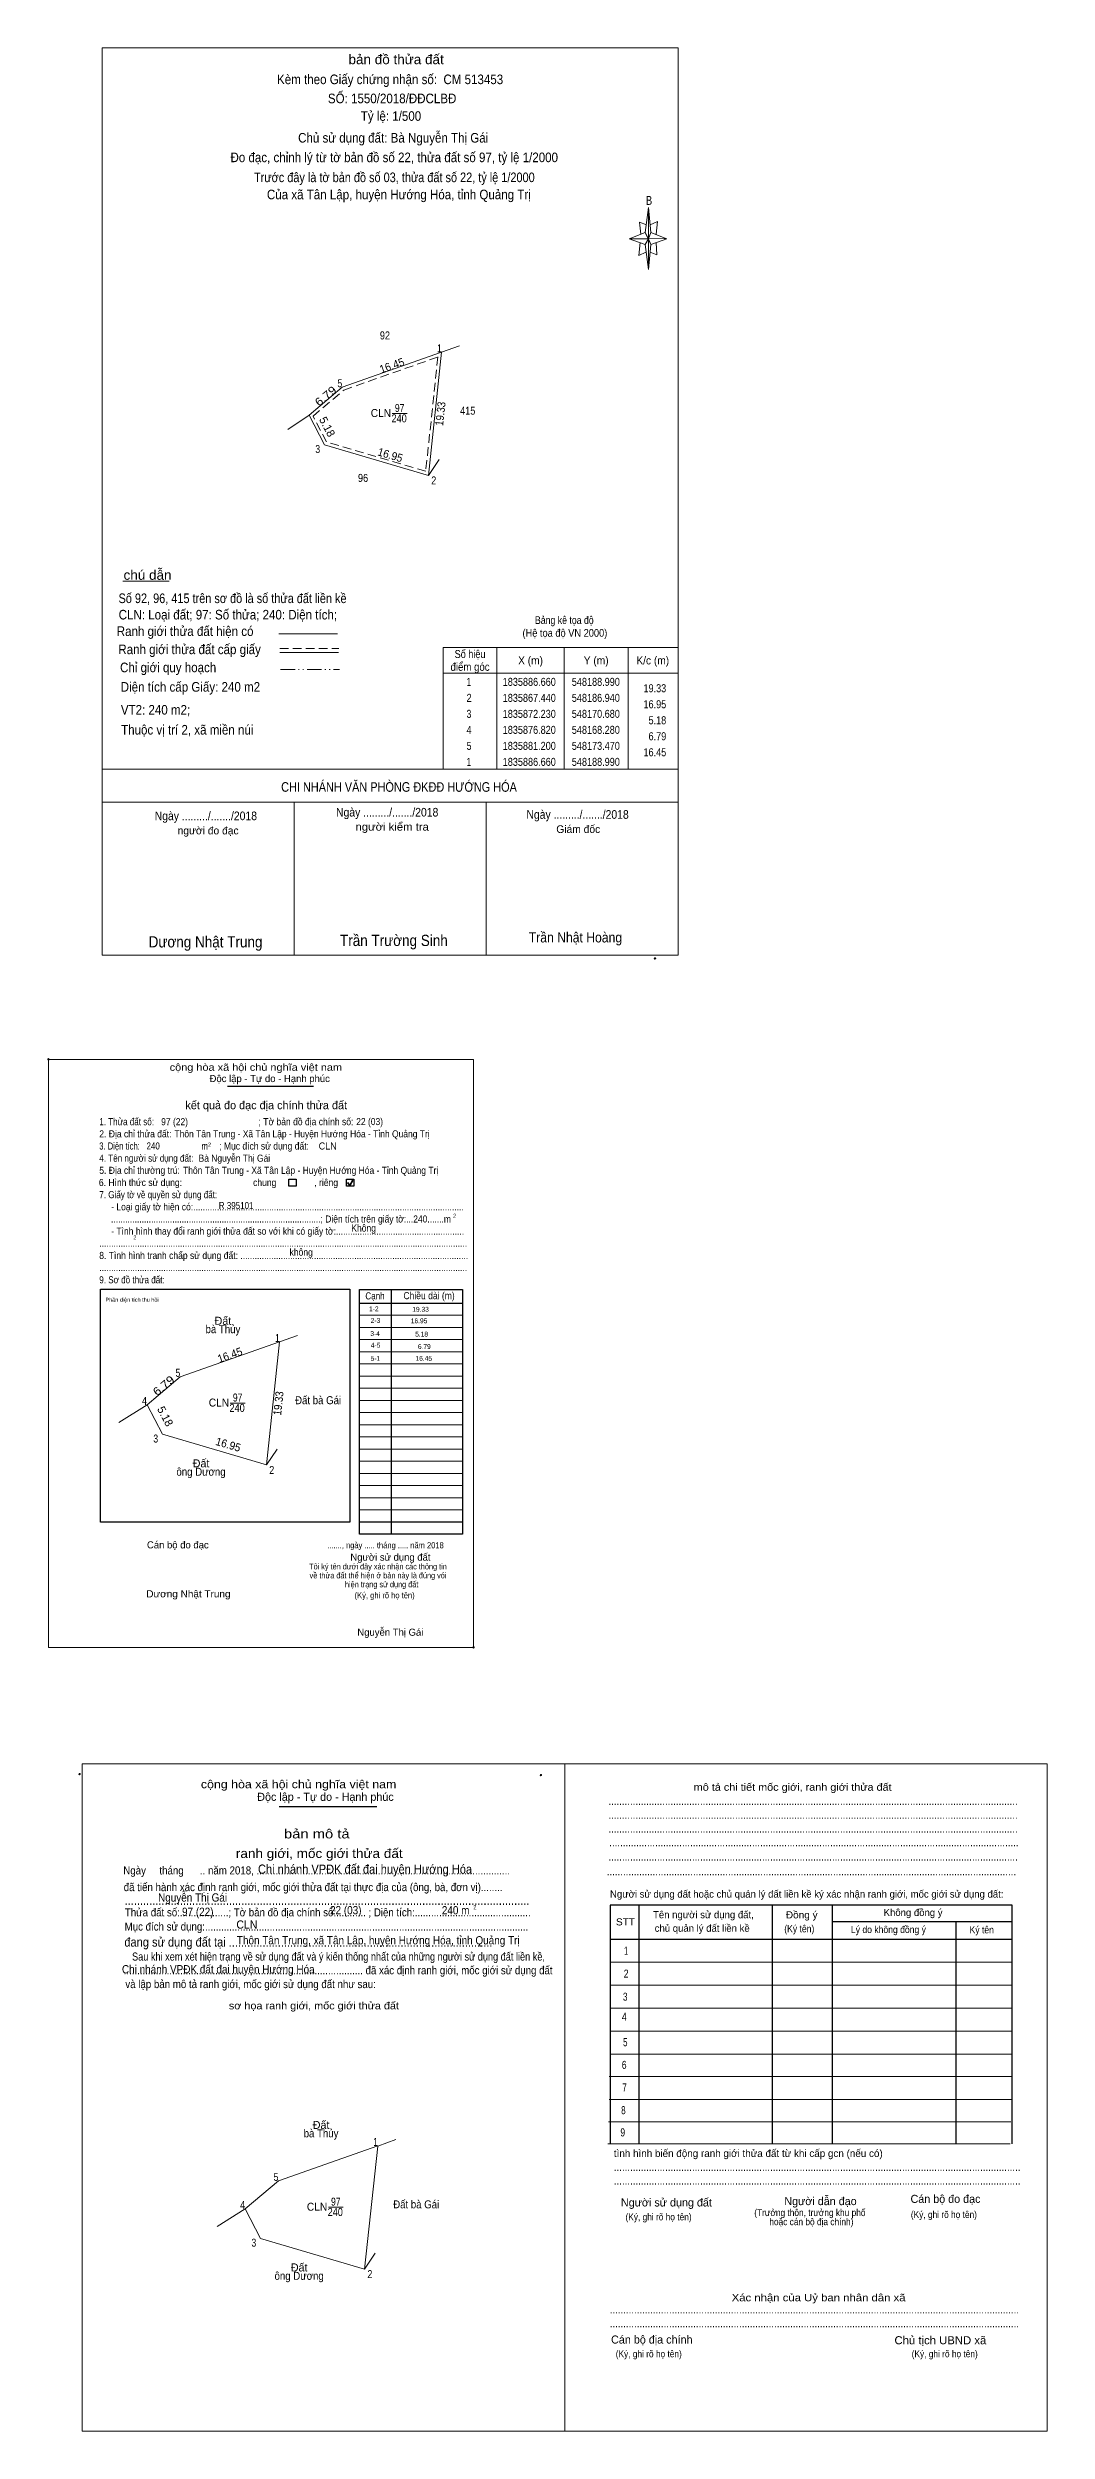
# Model space of a CAD drawing. Header units: metres. Extents: x 547727 to 548284, y 1835562 to 1835934.
# Drawn here: x 548127.4 to 548283.6, y 1835561.8 to 1835934.3 of the extents above; entities that cross this region are included whole.
import ezdxf
from ezdxf.enums import TextEntityAlignment as Align

# ---------------------------------------------------------------- set-up
doc = ezdxf.new("R2010")
doc.units = ezdxf.units.M
doc.header["$LTSCALE"] = 0.45
doc.header["$PDMODE"] = 32
doc.header["$PDSIZE"] = 0.225
for name, pattern in [('DASH_DOUBLE_DOT', [9.2, 5, -1.2, 0.3, -1.2, 0.3, -1.2]), ('DOTTED', [1.5, 0.3, -1.2]), ('MEDIUM_DASHED', [4.5, 3, -1.5])]:
    doc.linetypes.add(name, pattern=pattern)
for name, color, linetype, lineweight in [('1', 7, 'DOTTED', 13), ('10', 7, 'Continuous', 13), ('17', 7, 'Continuous', 13), ('5', 7, 'Continuous', 13), ('55', 7, 'Continuous', 13), ('6', 7, 'Continuous', 13), ('63', 7, 'Continuous', 13), ('7', 7, 'Continuous', 13)]:
    doc.layers.add(name, color=color, linetype=linetype, lineweight=lineweight)
for name, color, linetype in [('25', 7, 'Continuous'), ('3', 7, 'Continuous'), ('30', 7, 'Continuous')]:
    doc.layers.add(name, color=color, linetype=linetype)

msp = doc.modelspace()

# ---------------------------------------------------------------- linework, layer by layer
at = {"layer": '1', "linetype": 'MEDIUM_DASHED'}
msp.add_lwpolyline([(548188.41, 1835885.93), (548186.51, 1835868.09), (548171.02, 1835872.65), (548168.91, 1835876.7), (548173.72, 1835880.76)], close=True, dxfattribs=at)
at = {"layer": '10'}
for p, q in [((548188.99, 1835886.66), (548186.94, 1835867.44)), ((548188.99, 1835886.66), (548191.8, 1835887.66)), ((548163.68, 1835732.05), (548161.63, 1835712.83)), ((548163.68, 1835732.05), (548166.49, 1835733.05)), ((548138.58, 1835719.46), (548142.97, 1835722.21)), ((548179.01, 1835606.41), (548181.82, 1835607.41)), ((548179.01, 1835606.41), (548176.96, 1835587.19)), ((548153.91, 1835593.82), (548158.3, 1835596.57))]:
    msp.add_line(p, q, dxfattribs=at)
for points in [[(548188.99, 1835886.67), (548173.47, 1835881.2), (548168.28, 1835876.82)], [(548168.28, 1835876.82), (548170.68, 1835872.23), (548186.94, 1835867.44), (548188.59, 1835869.92)], [(548163.68, 1835732.06), (548148.16, 1835726.59), (548142.97, 1835722.21)], [(548142.97, 1835722.21), (548145.37, 1835717.62), (548161.63, 1835712.83), (548163.28, 1835715.31)], [(548179.01, 1835606.42), (548163.49, 1835600.95), (548158.3, 1835596.57)], [(548158.3, 1835596.57), (548160.7, 1835591.98), (548176.96, 1835587.19), (548178.61, 1835589.67)]]:
    msp.add_lwpolyline(points, dxfattribs=at)
at = {"layer": '17'}
msp.add_line((548139.18, 1835850.9), (548146.42, 1835850.9), dxfattribs=at)
at = {"layer": '5'}
for p, q in [((548135.94, 1835792.46), (548135.94, 1835934.26)), ((548220.8, 1835905.4), (548221.3, 1835909.3)), ((548221.7, 1835905.4), (548224.2, 1835904.4)), ((548220.8, 1835903.5), (548218.3, 1835904.4)), ((548221.7, 1835903.5), (548221.3, 1835899.6)), ((548222.6, 1835901.9), (548221.6, 1835902.3)), ((548222.5, 1835903.8), (548222.6, 1835901.9)), ((548165.94, 1835792.46), (548165.94, 1835816.36)), ((548195.94, 1835792.46), (548195.94, 1835816.36))]:
    msp.add_line(p, q, dxfattribs=at)
for points in [[(548135.94, 1835934.26), (548225.94, 1835934.26), (548225.94, 1835792.46)], [(548221.3, 1835904.4), (548220.8, 1835905.4), (548218.3, 1835904.4)], [(548221, 1835906.6), (548219.9, 1835907), (548220.1, 1835905.1)], [(548221.6, 1835906.6), (548222.7, 1835907.1), (548222.5, 1835905.1)], [(548220, 1835903.8), (548219.8, 1835901.8), (548220.9, 1835902.3)], [(548221.3, 1835904.4), (548221.7, 1835903.5), (548224.2, 1835904.4)]]:
    msp.add_lwpolyline(points, dxfattribs=at)
for points in [[(548221.3, 1835909.3), (548221.7, 1835905.4), (548221.3, 1835904.4)], [(548221.3, 1835904.4), (548218.3, 1835904.4), (548220.8, 1835905.4), (548221.7, 1835903.5), (548224.2, 1835904.4), (548221.3, 1835904.5)], [(548221.3, 1835904.4), (548221.3, 1835899.6), (548220.8, 1835903.5)]]:
    msp.add_lwpolyline(points, close=True, dxfattribs=at)
at = {"layer": '55'}
msp.add_line((548168.28, 1835876.82), (548164.97, 1835874.61), dxfattribs=at)
at = {"layer": '6'}
for p, q in [((548163.58, 1835842.68), (548172.72, 1835842.68)), ((548163.72, 1835839.76), (548172.86, 1835839.76)), ((548135.94, 1835821.52), (548225.94, 1835821.52)), ((548135.94, 1835816.36), (548225.94, 1835816.36)), ((548225.94, 1835792.46), (548135.94, 1835792.46))]:
    msp.add_line(p, q, dxfattribs=at)
at = {"layer": '6', "linetype": 'MEDIUM_DASHED'}
msp.add_line((548163.72, 1835840.38), (548172.92, 1835840.38), dxfattribs=at)
at = {"layer": '6'}
msp.add_point((548222.33, 1835791.96), dxfattribs=at)
at = {"layer": '63'}
for p, q in [((548181.28, 1835877.09), (548183.61, 1835877.09)), ((548197.64, 1835840.52), (548197.64, 1835821.52)), ((548208.14, 1835840.52), (548208.14, 1835821.52)), ((548218.14, 1835840.52), (548218.14, 1835821.52)), ((548189.24, 1835836.52), (548225.94, 1835836.52)), ((548155.97, 1835722.48), (548158.3, 1835722.48)), ((548171.3, 1835596.84), (548173.63, 1835596.84))]:
    msp.add_line(p, q, dxfattribs=at)
at = {"layer": '63', "linetype": 'DASH_DOUBLE_DOT'}
msp.add_line((548163.84, 1835837.12), (548173.04, 1835837.12), dxfattribs=at)
at = {"layer": '63'}
msp.add_lwpolyline([(548189.24, 1835840.52), (548225.94, 1835840.52), (548225.94, 1835821.52), (548189.24, 1835821.52)], close=True, dxfattribs=at)
at = {"layer": '7', "lineweight": 25}
for p, q in [((548155.54, 1835771.98), (548168.97, 1835771.98)), ((548176.19, 1835702), (548176.19, 1835740.24)), ((548176.19, 1835738.11), (548192.25, 1835738.11)), ((548181.1, 1835740.24), (548181.1, 1835702)), ((548192.25, 1835703.9), (548176.19, 1835703.9)), ((548192.25, 1835702), (548176.19, 1835702)), ((548163.61, 1835659.44), (548178.86, 1835659.44)), ((548219.82, 1835644.06), (548219.82, 1835606.73)), ((548240.62, 1835643.95), (548240.62, 1835606.73)), ((548250.01, 1835643.95), (548250.01, 1835606.73)), ((548250.01, 1835641.47), (548278.13, 1835641.47)), ((548269.32, 1835641.47), (548269.32, 1835606.73)), ((548215.31, 1835638.74), (548278.13, 1835638.74))]:
    msp.add_line(p, q, dxfattribs=at)
at = {"layer": '7', "lineweight": 35}
for p, q in [((548174.27, 1835756.96), (548174.65, 1835756.47)), ((548174.65, 1835756.47), (548175.11, 1835757.3))]:
    msp.add_line(p, q, dxfattribs=at)
at = {"layer": '7'}
for p, q in [((548176.19, 1835736.21), (548192.25, 1835736.21)), ((548176.19, 1835734.31), (548192.25, 1835734.31)), ((548176.19, 1835732.41), (548192.25, 1835732.41)), ((548176.19, 1835730.51), (548192.25, 1835730.51)), ((548176.19, 1835728.61), (548192.25, 1835728.61)), ((548176.19, 1835726.71), (548192.25, 1835726.71)), ((548176.19, 1835724.81), (548192.25, 1835724.81)), ((548176.19, 1835722.91), (548192.25, 1835722.91)), ((548176.19, 1835721.01), (548192.25, 1835721.01)), ((548176.19, 1835719.11), (548192.25, 1835719.11)), ((548176.19, 1835717.2), (548192.25, 1835717.2)), ((548176.19, 1835715.3), (548192.25, 1835715.3)), ((548176.19, 1835713.4), (548192.25, 1835713.4)), ((548176.19, 1835711.5), (548192.25, 1835711.5)), ((548176.19, 1835709.6), (548192.25, 1835709.6)), ((548176.19, 1835707.7), (548192.25, 1835707.7)), ((548176.19, 1835705.8), (548192.25, 1835705.8)), ((548176.19, 1835703.9), (548192.25, 1835703.9)), ((548215.31, 1835635.14), (548278.13, 1835635.14)), ((548215.31, 1835631.54), (548278.13, 1835631.54)), ((548215.31, 1835627.95), (548278.13, 1835627.95)), ((548215.31, 1835624.35), (548278.13, 1835624.35)), ((548215.31, 1835620.76), (548278.13, 1835620.76)), ((548215.19, 1835617.28), (548278.02, 1835617.28)), ((548215.31, 1835617.28), (548278.02, 1835617.28)), ((548215.19, 1835613.68), (548278.02, 1835613.68)), ((548215.08, 1835610.2), (548277.91, 1835610.2)), ((548215.09, 1835610.21), (548277.91, 1835610.21)), ((548214.97, 1835606.73), (548277.8, 1835606.73))]:
    msp.add_line(p, q, dxfattribs=at)
for points in [[(548127.56, 1835776.19), (548193.98, 1835776.19), (548193.98, 1835684.32), (548127.56, 1835684.32)], [(548132.83, 1835666.12), (548208.23, 1835666.12), (548208.23, 1835561.83), (548132.83, 1835561.83)], [(548208.23, 1835666.11), (548283.63, 1835666.11), (548283.63, 1835561.83), (548208.23, 1835561.83)], [(548208.23, 1835666.11), (548283.63, 1835666.11), (548283.63, 1835561.83), (548208.23, 1835561.83)]]:
    msp.add_lwpolyline(points, close=True, dxfattribs=at)
at = {"layer": '7', "lineweight": 25}
for points in [[(548165.15, 1835757.45), (548166.29, 1835757.45), (548166.29, 1835756.39), (548165.15, 1835756.39)], [(548174.12, 1835757.45), (548175.26, 1835757.45), (548175.26, 1835756.39), (548174.12, 1835756.39)], [(548135.7, 1835740.3), (548174.67, 1835740.3), (548174.67, 1835703.9), (548135.7, 1835703.9)]]:
    msp.add_lwpolyline(points, close=True, dxfattribs=at)
for points in [[(548176.19, 1835740.24), (548192.25, 1835740.24), (548192.25, 1835702)], [(548278.13, 1835606.73), (548278.13, 1835644.06), (548215.31, 1835644.06), (548215.31, 1835606.73)]]:
    msp.add_lwpolyline(points, dxfattribs=at)
at = {"layer": '7'}
for p in [(548127.56, 1835776.19), (548193.98, 1835684.32), (548132.43, 1835664.51), (548204.51, 1835664.36)]:
    msp.add_point(p, dxfattribs=at)

# ---------------------------------------------------------------- texts
at = {"layer": '1'}
for s, width, p in [('CLN', 0.95, (548179.515, 1835876.55)), ('240', 0.85, (548182.36, 1835875.72)), ('97', 0.8, (548182.44, 1835877.34)), ('CLN', 0.95, (548154.205, 1835721.94)), ('240', 0.85, (548157.05, 1835721.11)), ('97', 0.8, (548157.13, 1835722.73)), ('CLN', 0.95, (548169.535, 1835596.3)), ('240', 0.85, (548172.38, 1835595.47)), ('97', 0.8, (548172.46, 1835597.09))]:
    msp.add_text(s, height=1.25, dxfattribs=dict(at, width=width)).set_placement(p, align=Align.CENTER)
at = {"layer": '25'}
for s, height, width, p in [('Chi nhánh VPĐK đất đai huyện Hướng Hóa', 1.433, 0.9, (548160.31, 1835648.95)), ('Nguyễn Thị Gái', 1.29, 0.9, (548144.69, 1835644.6)), ('97 (22)', 1.29, 0.9, (548148.44, 1835642.36)), ('CLN', 1.29, 0.95, (548156.93, 1835640.37)), ('22 (03)', 1.29, 0.9, (548171.56, 1835642.61)), ('240 m', 1.29, 0.9, (548189.03, 1835642.6)), ('2', 0.646, 0.8, (548193.96, 1835643.39)), ('Thôn Tân Trung, xã Tân Lập, huyện Hướng Hóa, tỉnh Quảng Trị', 1.29, 0.9, (548157.01, 1835637.91)), ('Chi nhánh VPĐK đất đai huyện Hướng Hóa', 1.29, 0.9, (548139.05, 1835633.38))]:
    msp.add_text(s, height=height, dxfattribs=dict(at, width=width)).set_placement(p)
at = {"layer": '3'}
for s, width, p in [('92', 0.85, (548180.14, 1835888.68)), ('96', 0.85, (548176.72, 1835866.41)), ('bà Thủy', 0.9, (548154.83, 1835733.41)), ('ông Dương', 0.9, (548151.405, 1835711.14)), ('bà Thủy', 0.9, (548170.16, 1835607.77)), ('ông Dương', 0.9, (548166.735, 1835585.5))]:
    msp.add_text(s, height=1.25, dxfattribs=dict(at, width=width)).set_placement(p, align=Align.CENTER)
for p in [(548154.83, 1835734.72), (548151.41, 1835712.45), (548170.16, 1835609.08), (548166.74, 1835586.81)]:
    msp.add_text('Đất', height=1.25, dxfattribs=at).set_placement(p, align=Align.CENTER)
at = {"layer": '30'}
for s, height, width, p in [('1-2', 0.7602, 0.85, (548179.15, 1835736.82)), ('19.33', 0.76, 0.85, (548187, 1835736.76)), ('3-4', 0.7602, 0.85, (548179.35, 1835732.96)), ('2-3', 0.7602, 0.85, (548179.41, 1835735.02)), ('16.95', 0.76, 0.85, (548186.77, 1835734.96)), ('5.18', 0.76, 0.85, (548186.88, 1835732.88)), ('4-5', 0.76, 0.85, (548179.43, 1835731.14)), ('5-1', 0.76, 0.8, (548179.39, 1835729.09)), ('16.45', 0.76, 0.85, (548187.5, 1835729.09)), ('6.79', 0.76, 0.85, (548187.3, 1835730.94))]:
    msp.add_text(s, height=height, dxfattribs=dict(at, width=width)).set_placement(p, align=Align.RIGHT)
at = {"layer": '5'}
for s, height, width, p in [('bản đồ thửa đất', 1.5, 1.05, (548181.89, 1835931.68)), ('Kèm theo Giấy chứng nhận số:  CM 513453', 1.5, 0.9, (548180.95, 1835928.56)), ('SỐ: 1550/2018/ĐĐCLBĐ', 1.5, 0.9, (548181.265, 1835925.58)), ('Tỷ lệ: 1/500', 1.5, 0.9, (548181.085, 1835922.83)), ('Chủ sử dụng đất: Bà Nguyễn Thị Gái', 1.5, 0.9, (548181.43, 1835919.43)), ('Đo đạc, chỉnh lý từ tờ bản đồ số 22, thửa đất số 97, tỷ lệ 1/2000 ', 1.5, 0.9, (548181.845, 1835916.37)), ('Trước đây là tờ bản đồ số 03, thửa đất số 22, tỷ lệ 1/2000 ', 1.5, 0.85, (548181.85, 1835913.25)), ('Của xã Tân Lập, huyện Hướng Hóa, tỉnh Quảng Trị', 1.5, 0.9, (548182.315, 1835910.57)), ('B', 1.378, 0.8, (548221.4, 1835909.7))]:
    msp.add_text(s, height=height, dxfattribs=dict(at, width=width)).set_placement(p, align=Align.CENTER)
at = {"layer": '6'}
for s, height, width, p in [('chú dẫn', 1.5, 1.05, (548143.05, 1835851.12)), ('Bảng kê tọa độ', 1.2, 0.85, (548208.165, 1835844.22)), ('Ranh giới thửa đất hiện có ', 1.5, 0.9, (548149.17, 1835842.34)), ('(Hệ tọa độ VN 2000)', 1.2, 0.9, (548208.255, 1835842.22)), ('Ranh giới thửa đất cấp giấy', 1.5, 0.9, (548149.62, 1835839.5)), ('Chỉ giới quy hoạch', 1.5, 0.9, (548146.27, 1835836.68)), ('CHI NHÁNH VĂN PHÒNG ĐKĐĐ HƯỚNG HÓA', 1.5, 0.85, (548182.34, 1835818)), ('Ngày ........./......./2018', 1.35, 0.9, (548180.49, 1835814.13)), ('Ngày ........./......./2018', 1.35, 0.9, (548152.16, 1835813.56)), ('người kiểm tra', 1.2, 1.1, (548181.27, 1835811.93)), ('Ngày ........./......./2018', 1.35, 0.9, (548210.24, 1835813.78)), ('Dương Nhật Trung', 1.75, 0.9, (548152.115, 1835793.68)), ('Trần Trường Sinh', 1.75, 0.9, (548181.54, 1835793.9)), ('Trần Nhật Hoàng', 1.58, 0.9, (548209.905, 1835794.46))]:
    msp.add_text(s, height=height, dxfattribs=dict(at, width=width)).set_placement(p, align=Align.CENTER)
for s, height, width, p in [('Số 92, 96, 415 trên sơ đồ là số thửa đất liền kề', 1.5, 0.85, (548138.52, 1835847.48)), ('CLN: Loại đất; 97: Số thửa; 240: Diện tích;', 1.5, 0.9, (548138.54, 1835844.92)), ('Diện tích cấp Giấy: 240 m2', 1.5, 0.9, (548138.86, 1835833.64)), ('VT2: 240 m2;', 1.5, 0.9, (548138.88, 1835830.06)), ('Thuộc vị trí 2, xã miền núi', 1.5, 0.9, (548138.92, 1835826.94)), ('Bà Nguyễn Thị Gái', 1.1, 0.9, (548151.02, 1835760.2)), ('CLN', 1.11, 0.95, (548169.79, 1835762.1))]:
    msp.add_text(s, height=height, dxfattribs=dict(at, width=width)).set_placement(p)
for s, p in [('người đo đạc', (548152.515, 1835811.34)), ('Giám đốc', (548210.345, 1835811.56))]:
    msp.add_text(s, height=1.2, dxfattribs=at).set_placement(p, align=Align.CENTER)
at = {"layer": '63'}
for s, width, p in [(' 1', 0.75, (548188.99, 1835886.66)), (' 5', 0.8, (548173.47, 1835881.2)), (' 3', 0.8, (548170.01, 1835870.93)), (' 2', 0.85, (548188.16, 1835866.02)), ('19.33', 0.85, (548224.09, 1835833.55)), ('16.95', 0.85, (548224.09, 1835831.05)), ('5.18', 0.85, (548224.09, 1835828.55)), ('6.79', 0.85, (548224.09, 1835826.05)), ('16.45', 0.85, (548224.09, 1835823.55)), (' 1', 0.75, (548163.68, 1835732.05)), (' 5', 0.8, (548148.16, 1835726.59)), (' 4', 0.85, (548142.97, 1835722.21)), (' 3', 0.8, (548144.7, 1835716.32)), (' 2', 0.85, (548162.85, 1835711.41)), (' 1', 0.75, (548179.01, 1835606.41)), (' 5', 0.8, (548163.49, 1835600.95)), (' 4', 0.85, (548158.3, 1835596.57)), (' 3', 0.8, (548160.03, 1835590.68)), (' 2', 0.85, (548178.18, 1835585.77))]:
    msp.add_text(s, height=1.25, dxfattribs=dict(at, width=width)).set_placement(p, align=Align.RIGHT)
for s, rotation, width, p in [('16.45', 19.382, 0.95, (548181.4376, 1835884.0076)), ('6.79', 40.162, 1.15, (548171.2769, 1835879.348)), ('19.33', 83.912, 0.9, (548189.4256, 1835876.9937)), ('16.95', 343.586, 0.95, (548180.7934, 1835870.0222)), ('16.45', 19.382, 0.95, (548156.1276, 1835729.3976)), ('6.79', 40.162, 1.15, (548145.9669, 1835724.738)), ('19.33', 83.912, 0.9, (548164.1156, 1835722.3837)), ('16.95', 343.586, 0.95, (548155.4834, 1835715.4122))]:
    msp.add_text(s, height=1.25, rotation=rotation, dxfattribs=dict(at, width=width)).set_placement(p, align=Align.CENTER)
for p in [(548170.5698, 1835874.7396), (548145.2598, 1835720.1296)]:
    msp.add_text('5.18', height=1.25, rotation=297.604, dxfattribs=at).set_placement(p, align=Align.CENTER)
for s, height, width, p in [('415', 1.25, 0.85, (548193.075, 1835876.92)), ('điểm góc', 1.25, 0.9, (548193.44, 1835836.9)), ('Số hiệu', 1.25, 0.85, (548193.44, 1835838.9)), ('X (m)', 1.25, 0.95, (548202.89, 1835837.9)), ('Y (m)', 1.25, 0.95, (548213.145, 1835837.9)), ('K/c (m)', 1.25, 0.95, (548221.985, 1835837.9)), (' 1', 1.25, 0.75, (548193.09, 1835834.55)), ('1835886.660', 1.25, 0.85, (548202.69, 1835834.55)), ('548188.990', 1.25, 0.85, (548213.09, 1835834.55)), (' 3', 1.25, 0.8, (548193.085, 1835829.55)), (' 2', 1.25, 0.85, (548193.095, 1835832.05)), ('1835867.440', 1.25, 0.85, (548202.69, 1835832.05)), ('1835872.230', 1.25, 0.85, (548202.69, 1835829.55)), ('548186.940', 1.25, 0.85, (548213.09, 1835832.05)), ('548170.680', 1.25, 0.85, (548213.09, 1835829.55)), (' 4', 1.25, 0.85, (548193.09, 1835827.05)), ('1835876.820', 1.25, 0.85, (548202.69, 1835827.05)), ('548168.280', 1.25, 0.85, (548213.09, 1835827.05)), (' 5', 1.25, 0.8, (548193.095, 1835824.55)), (' 1', 1.25, 0.75, (548193.09, 1835822.05)), ('1835881.200', 1.25, 0.85, (548202.69, 1835824.55)), ('1835886.660', 1.25, 0.85, (548202.69, 1835822.05)), ('548173.470', 1.25, 0.85, (548213.09, 1835824.55)), ('548188.990', 1.25, 0.85, (548213.09, 1835822.05)), ('Phần diện tích thu hồi', 0.625, 0.9, (548140.63, 1835738.32)), ('Đất bà Gái', 1.25, 0.9, (548169.695, 1835722.31)), ('Đất bà Gái', 1.25, 0.9, (548185.025, 1835596.67))]:
    msp.add_text(s, height=height, dxfattribs=dict(at, width=width)).set_placement(p, align=Align.CENTER)
at = {"layer": '7'}
for s, height, width, p in [('cộng hòa xã hội chủ nghĩa việt nam', 1.109, 1.15, (548146.51, 1835774.4)), ('1. Thửa đất số:', 1.109, 0.85, (548135.51, 1835765.9)), ('; Tờ bản đồ địa chính số:', 1.109, 0.9, (548160.39, 1835765.9)), ('22 (03)', 1.1, 0.9, (548175.65, 1835765.92)), ('2. Địa chỉ thửa đất:', 1.109, 0.9, (548135.51, 1835764)), ('97 (22)', 1.1, 0.9, (548145.18, 1835765.9)), ('Thôn Tân Trung - Xã Tân Lập - Huyện Hướng Hóa - Tỉnh Quảng Trị', 1.1, 0.9, (548147.26, 1835764)), ('; Mục đích sử dụng đất:', 1.109, 0.9, (548154.24, 1835762.1)), ('4. Tên người sử dụng đất:', 1.109, 0.85, (548135.51, 1835760.2)), ('3. Diện tích:', 1.109, 0.8, (548135.51, 1835762.1)), ('240', 1.1, 0.85, (548142.89, 1835762.11)), ('m', 1.109, 0.8, (548151.5, 1835762.1)), ('2', 0.6335, 0.8, (548152.49, 1835762.54)), ('6. Hình thức sử dụng:', 1.109, 0.9, (548135.45, 1835756.4)), ('5. Địa chỉ thường trú:', 1.109, 0.9, (548135.51, 1835758.3)), ('Thôn Tân Trung - Xã Tân Lập - Huyện Hướng Hóa - Tỉnh Quảng Trị', 1.1, 0.9, (548148.6, 1835758.3)), ('chung                , riêng', 1.109, 0.9, (548159.54, 1835756.4)), ('7. Giấy tờ về quyền sử dụng đất:', 1.109, 0.85, (548135.51, 1835754.5)), ('     - Loại giấy tờ hiện có:..................................................................................................................', 1.109, 0.9, (548135.51, 1835752.6)), ('R 395101', 1.1, 0.85, (548154.18, 1835752.8)), ('     - Tình hình thay đổi ranh giới thửa đất so với khi có giấy tờ:......................................................', 1.109, 0.9, (548135.51, 1835748.8)), ('     .........................................................................................; Diện tích trên giấy tờ:...240.......m', 1.1, 0.9, (548135.51, 1835750.7)), ('2', 0.6335, 0.8, (548140.84, 1835748.06)), ('Không', 1.11, 0.9, (548174.88, 1835749.28)), ('2', 0.6335, 0.8, (548190.78, 1835751.44)), ('8. Tình hình tranh chấp sử dụng đất: ................................................................................................', 1.109, 0.9, (548135.51, 1835745)), ('...........................................................................................................................................................', 1.109, 0.9, (548135.51, 1835746.9)), ('không', 1.109, 0.9, (548165.24, 1835745.52)), ('9. Sơ đồ thửa đất:', 1.109, 0.85, (548135.51, 1835741.2)), ('...........................................................................................................................................................', 1.109, 0.9, (548135.51, 1835743.1)), ('Cạnh', 1.109, 0.85, (548177.08, 1835738.68)), ('Chiều dài (m)', 1.109, 0.9, (548183.03, 1835738.72)), ('......., ngày ..... tháng ..... năm 2018', 0.95, 0.85, (548171.12, 1835699.8)), ('Dương Nhật Trung', 1.11, 1.05, (548142.86, 1835692.13)), ('(Ký, ghi rõ họ tên)', 0.9504, 0.9, (548175.4, 1835691.98)), ('cộng hòa xã hội chủ nghĩa việt nam', 1.258, 1.15, (548151.38, 1835662.31)), ('........................................................................................................................................................', 1.258, 0.9, (548215.06, 1835659.68)), ('........................................................................................................................................................', 1.258, 0.9, (548215.06, 1835657.54)), ('........................................................................................................................................................', 1.258, 0.9, (548215.06, 1835655.36)), ('........................................................................................................................................................', 1.258, 0.9, (548215.19, 1835653.22)), ('Ngày     tháng      .. năm 2018, ..............................................................................................', 1.26, 0.9, (548139.26, 1835648.84)), ('........................................................................................................................................................', 1.258, 0.9, (548214.81, 1835648.72)), ('........................................................................................................................................................', 1.258, 0.9, (548215.07, 1835650.98)), (' đã tiến hành xác định ranh giới, mốc giới thửa đất tại thực địa của (ông, bà, đơn vị)........', 1.259, 0.9, (548138.91, 1835646.23)), ('....................................................................................................................................', 1.433, 0.9, (548139.47, 1835644.08)), ('Thửa đất số:..................; Tờ bản đồ địa chính số:........... ; Diện tích:...........................................', 1.259, 0.9, (548139.51, 1835642.29)), ('Mục đích sử dụng:........................................................................................................................', 1.259, 0.9, (548139.47, 1835640.07)), ('STT', 1.115, 1.05, (548216.24, 1835640.87)), ('(Ký tên)', 1.115, 0.9, (548242.53, 1835639.8)), ('Đồng ý', 1.115, 1.05, (548242.78, 1835641.97)), ('Lý do không đồng ý', 1.115, 0.9, (548252.95, 1835639.68)), ('Ký tên', 1.115, 0.9, (548271.48, 1835639.64)), ('đang sử dụng đất tại ......................................................................................', 1.433, 0.9, (548139.43, 1835637.56)), ('Sau khi xem xét hiện trạng về sử dụng đất và ý kiến thống nhất của những người sử dụng đất liền kề,', 1.259, 0.85, (548140.63, 1835635.38)), ('......................................................................................... đã xác định ranh giới, mốc giới sử dụng đất', 1.256, 0.9, (548139.32, 1835633.24)), (' và lập bản mô tả ranh giới, mốc giới sử dụng đất như sau:', 1.259, 0.9, (548139.16, 1835631.08)), ('.......................................................................................................................................................', 1.258, 0.9, (548215.91, 1835602.53)), ('.......................................................................................................................................................', 1.258, 0.9, (548215.91, 1835600.39)), ('(Ký, ghi rõ họ tên)', 1.079, 0.9, (548217.73, 1835594.79)), ('(Ký, ghi rõ họ tên)', 1.079, 0.9, (548262.31, 1835595.16)), ('........................................................................................................................................................', 1.258, 0.9, (548215.27, 1835580.24)), ('........................................................................................................................................................', 1.258, 0.9, (548215.27, 1835578.1)), ('(Ký, ghi rõ họ tên)', 1.079, 0.9, (548216.2, 1835573.4)), ('Chủ tịch UBND xã', 1.259, 1.05, (548259.75, 1835575.43)), ('(Ký, ghi rõ họ tên)', 1.079, 0.9, (548262.44, 1835573.4))]:
    msp.add_text(s, height=height, dxfattribs=dict(at, width=width)).set_placement(p)
for s, height, p in [('Độc lập - Tự do - Hạnh phúc', 1.109, (548152.74, 1835772.64)), ('Cán bộ đo đạc', 1.109, (548142.96, 1835699.78)), ('Người sử dụng đất', 1.109, (548174.74, 1835697.86)), ('Nguyễn Thị Gái', 1.11, (548175.83, 1835686.13)), ('Độc lập - Tự do - Hạnh phúc', 1.258, (548160.19, 1835660.34)), ('Người sử dụng đất hoặc chủ quản lý đất liền kề ký xác nhận ranh giới, mốc giới sử dụng đất:', 1.115, (548215.31, 1835645.22)), ('Tên người sử dụng đất,', 1.115, (548222.03, 1835642)), ('chủ quản lý đất liền kề', 1.115, (548222.29, 1835639.88)), ('Không đồng ý', 1.115, (548258.06, 1835642.34)), ('tình hình biến động ranh giới thửa đất từ khi cấp gcn (nếu có)', 1.151, (548215.91, 1835604.69)), ('Người sử dụng đất', 1.259, (548217.01, 1835596.96)), ('Người dẫn đạo', 1.258, (548242.54, 1835597.17)), ('Cán bộ đo đạc', 1.256, (548262.26, 1835597.52)), ('Cán bộ địa chính', 1.259, (548215.47, 1835575.54))]:
    msp.add_text(s, height=height, dxfattribs=at).set_placement(p)
for s, height, p in [('kết quả đo đạc địa chính thửa đất', 1.267, (548161.595, 1835768.4)), ('.', 0.3168, (548193.9883, 1835684.16))]:
    msp.add_text(s, height=height, dxfattribs=at).set_placement(p, align=Align.CENTER)
for s, height, width, p in [('Tôi ký tên dưới đây xác nhận các thông tin', 0.916, 0.9, (548179.05, 1835696.5)), ('về thửa đất thể hiện ở bản này là đúng vói', 0.916, 0.9, (548179.06, 1835695.1)), ('hiện trạng sử dụng đất', 0.916, 0.9, (548179.625, 1835693.7)), ('mô tả chi tiết mốc giới, ranh giới thửa đất', 1.151, 1.1, (548243.845, 1835661.91)), ('bản mô tả', 1.438, 1.2, (548169.495, 1835654.47)), ('ranh giới, mốc giới thửa đất', 1.438, 1.1, (548169.88, 1835651.41)), ('1', 1.259, 0.65, (548217.815, 1835636.29)), ('2', 1.259, 0.8, (548217.82, 1835632.71)), ('3', 1.259, 0.75, (548217.68, 1835629.11)), ('sơ họa ranh giới, mốc giới thửa đất', 1.151, 1.1, (548169.045, 1835627.76)), ('4', 1.259, 0.8, (548217.545, 1835625.97)), ('5', 1.259, 0.75, (548217.69, 1835622)), ('6', 1.259, 0.8, (548217.52, 1835618.45)), ('7', 1.256, 0.75, (548217.58, 1835614.93)), ('8', 1.256, 0.75, (548217.4, 1835611.38)), ('9', 1.256, 0.8, (548217.295, 1835607.91)), ('(Trưởng thôn, trưởng khu phố', 1.079, 0.9, (548246.53, 1835595.46)), ('hoặc cán bộ địa chính)', 1.079, 0.9, (548246.77, 1835594.04)), ('Xác nhận của Uỷ ban nhân dân xã', 1.151, 1.15, (548247.895, 1835582.15))]:
    msp.add_text(s, height=height, dxfattribs=dict(at, width=width)).set_placement(p, align=Align.CENTER)

doc.saveas('drawing.dxf')
